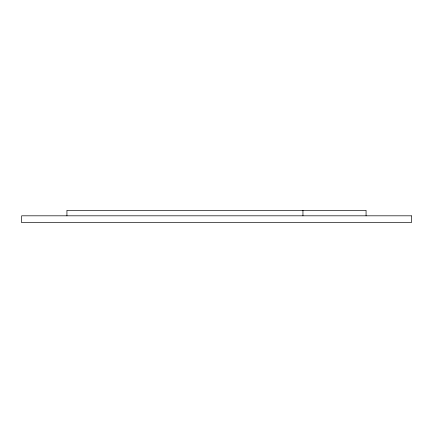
<?xml version="1.0" encoding="UTF-8"?>
<svg xmlns="http://www.w3.org/2000/svg" width="433" height="433" viewBox="0 0 433 433"><rect width="100%" height="100%" fill="white"/><g stroke="black" fill="none" stroke-linecap="round" stroke-linejoin="round"><path stroke-width="0.65" d="M366.069 215.813L366.069 210.324L66.931 210.324L66.931 215.813M302.948 210.324L302.948 215.813M411.35 215.813L21.65 215.813L21.65 222.676L411.35 222.676L411.35 215.813"/></g></svg>
